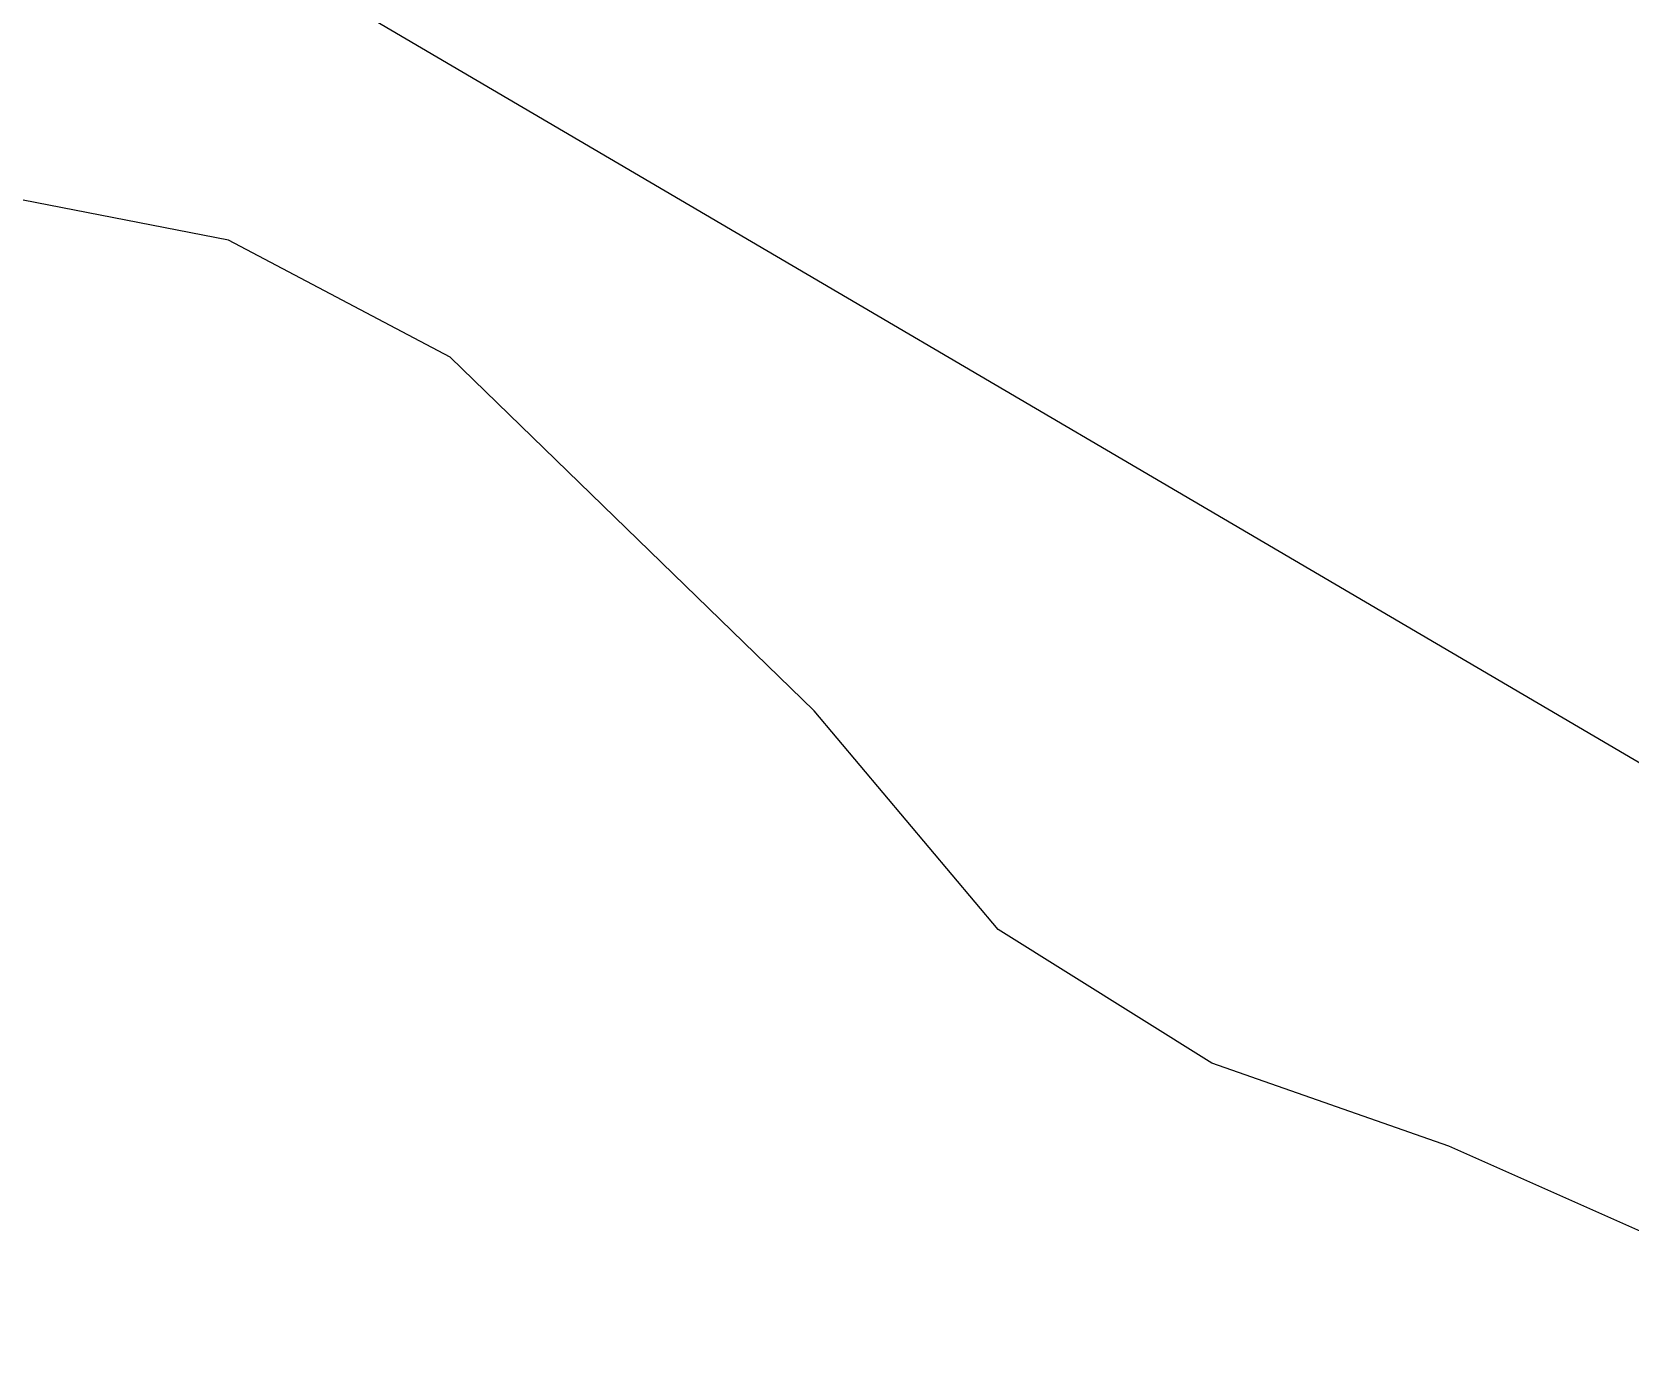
# Model space of a CAD drawing. Header units: millimetres. Extents: x 14950 to 15746, y 1103 to 1809.
# Drawn here: x 15434.32 to 15441.23, y 1490.26 to 1495.98 of the extents above; entities that cross this region are included whole.
import ezdxf
from ezdxf.xclip import XClip

# ---------------------------------------------------------------- set-up
doc = ezdxf.new("R2010")
doc.units = ezdxf.units.MM
doc.header["$LTSCALE"] = 10
doc.header["$MEASUREMENT"] = 0
doc.header["$XCLIPFRAME"] = 2
doc.layers.add('TZ-BASE', color=253, linetype='Continuous')

# ---------------------------------------------------------------- blocks, each defined once
blk = doc.blocks.new('JD-DGHCDGH7DFXH')
at = {"layer": 'TZ-BASE'}
for p, q in [((404.255, 15.6095, 38), (396.6819, 20.0546, 38)), ((397.8387, 18.0557, 38), (396.7471, 18.2672, 38)), ((398.7969, 17.5502, 38), (397.8387, 18.0557, 38)), ((400.3719, 16.0207, 38), (398.7969, 17.5502, 38)), ((401.1662, 15.0756, 38), (400.3719, 16.0207, 38)), ((402.0911, 14.4966, 38), (401.1662, 15.0756, 38)), ((403.116, 14.1382, 38), (402.0911, 14.4966, 38)), ((405.1366, 13.2395, 38), (403.116, 14.1382, 38))]:
    blk.add_line(p, q, dxfattribs=at)

msp = doc.modelspace()

# ---------------------------------------------------------------- block references
at = {"layer": 'TZ-BASE'}
ref = msp.add_blockref('JD-DGHCDGH7DFXH', (15037.333, 1477.0248), dxfattribs=at)
XClip(ref).set_block_clipping_path([(-0.066111234, 74.999970863), (699.933616811, 75.6206052864), (700.0658361092, -74.3793364424), (0.0661112341, -74.999970863)])

doc.saveas('drawing.dxf')
